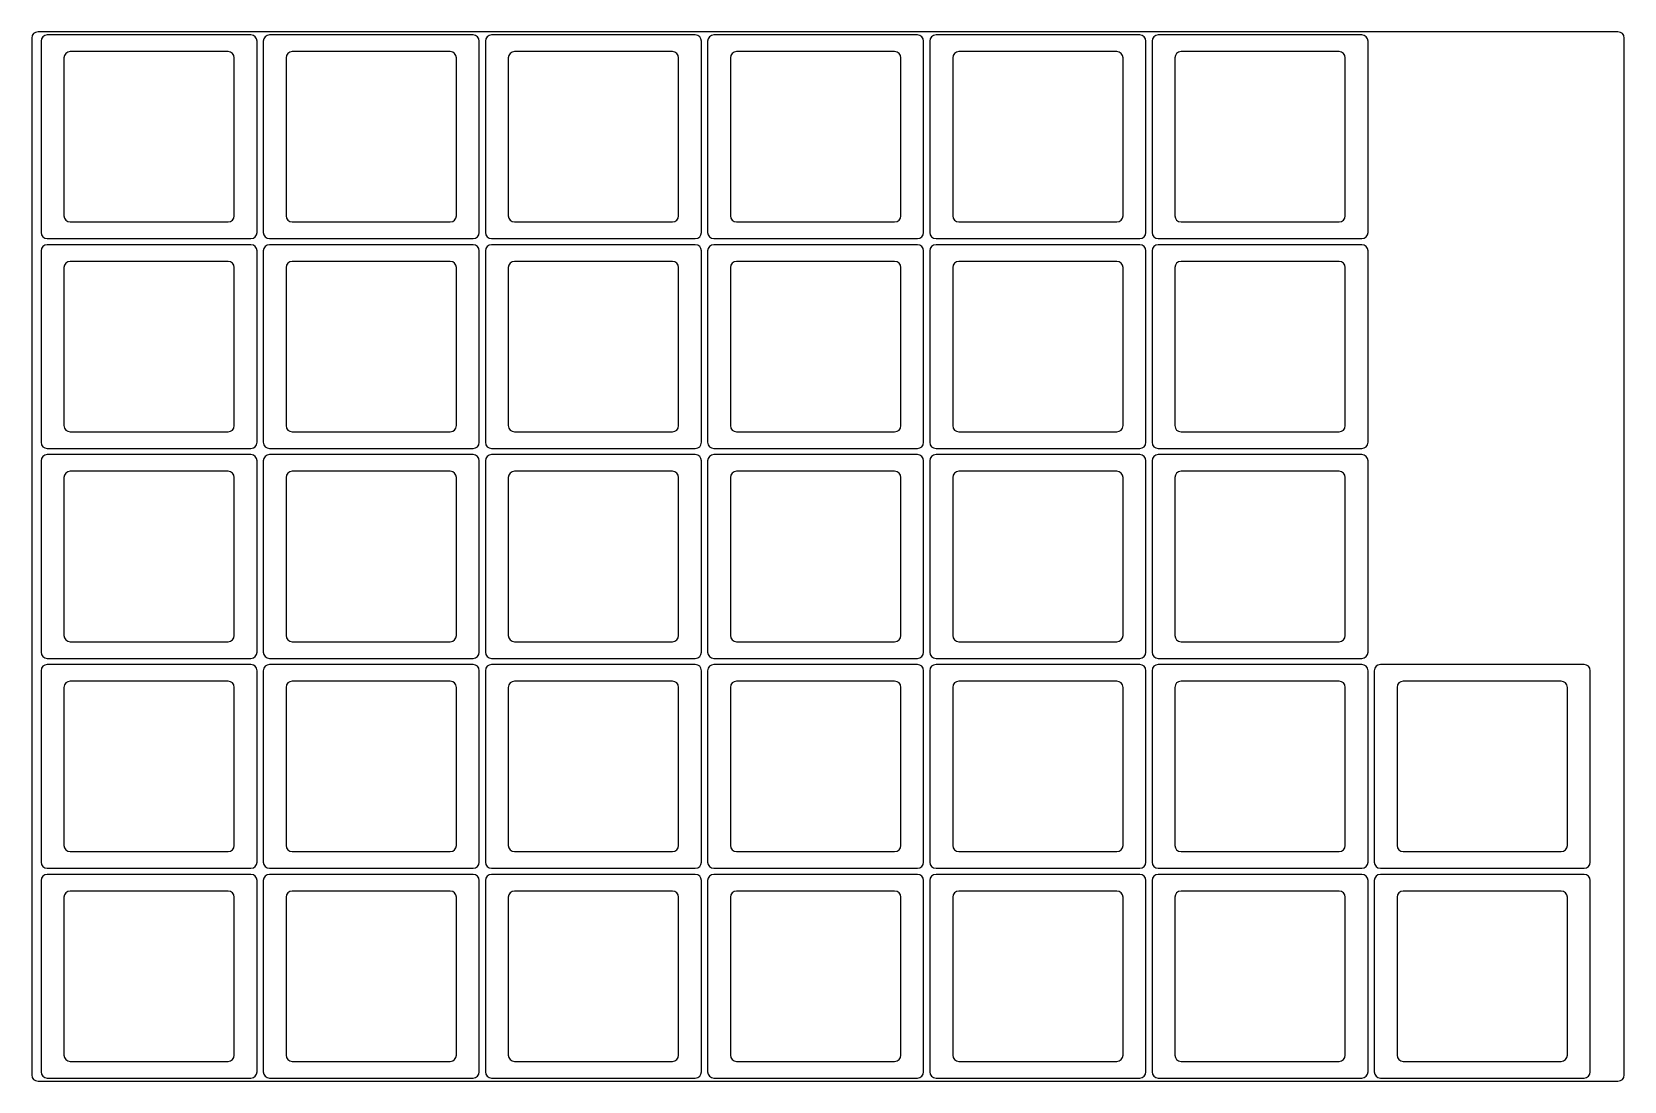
# Model space of a CAD drawing. Header units: millimetres. Extents: x -10 to 120, y -8 to 76.
import ezdxf

# ---------------------------------------------------------------- set-up
doc = ezdxf.new("R2010")
doc.units = ezdxf.units.MM

msp = doc.modelspace()

# ---------------------------------------------------------------- linework, layer by layer
for p, q in [((119, 76.5), (-9, 76.5)), ((8.25, 76.25), (-8.25, 76.25)), ((26.25, 76.25), (9.75, 76.25)), ((44.25, 76.25), (27.75, 76.25)), ((62.25, 76.25), (45.75, 76.25)), ((80.25, 76.25), (63.75, 76.25)), ((98.25, 76.25), (81.75, 76.25)), ((-9.5, 76), (-9.5, -8)), ((-8.75, 75.75), (-8.75, 60.25)), ((6.4, 74.9), (-6.4, 74.9)), ((8.75, 60.25), (8.75, 75.75)), ((9.25, 75.75), (9.25, 60.25)), ((24.4, 74.9), (11.6, 74.9)), ((26.75, 60.25), (26.75, 75.75)), ((27.25, 75.75), (27.25, 60.25)), ((42.4, 74.9), (29.6, 74.9)), ((44.75, 60.25), (44.75, 75.75)), ((45.25, 75.75), (45.25, 60.25)), ((60.4, 74.9), (47.6, 74.9)), ((62.75, 60.25), (62.75, 75.75)), ((63.25, 75.75), (63.25, 60.25)), ((78.4, 74.9), (65.6, 74.9)), ((80.75, 60.25), (80.75, 75.75)), ((81.25, 75.75), (81.25, 60.25)), ((96.4, 74.9), (83.6, 74.9)), ((98.75, 60.25), (98.75, 75.75)), ((119.5, -8), (119.5, 76)), ((-6.9, 74.4), (-6.9, 61.6)), ((6.9, 61.6), (6.9, 74.4)), ((11.1, 74.4), (11.1, 61.6)), ((24.9, 61.6), (24.9, 74.4)), ((29.1, 74.4), (29.1, 61.6)), ((42.9, 61.6), (42.9, 74.4)), ((47.1, 74.4), (47.1, 61.6)), ((60.9, 61.6), (60.9, 74.4)), ((65.1, 74.4), (65.1, 61.6)), ((78.9, 61.6), (78.9, 74.4)), ((83.1, 74.4), (83.1, 61.6)), ((96.9, 61.6), (96.9, 74.4)), ((-6.4, 61.1), (6.4, 61.1)), ((11.6, 61.1), (24.4, 61.1)), ((29.6, 61.1), (42.4, 61.1)), ((47.6, 61.1), (60.4, 61.1)), ((65.6, 61.1), (78.4, 61.1)), ((83.6, 61.1), (96.4, 61.1)), ((-8.25, 59.75), (8.25, 59.75)), ((9.75, 59.75), (26.25, 59.75)), ((27.75, 59.75), (44.25, 59.75)), ((45.75, 59.75), (62.25, 59.75)), ((63.75, 59.75), (80.25, 59.75)), ((81.75, 59.75), (98.25, 59.75)), ((-8.75, 58.75), (-8.75, 43.25)), ((8.25, 59.25), (-8.25, 59.25)), ((8.75, 43.25), (8.75, 58.75)), ((9.25, 58.75), (9.25, 43.25)), ((26.25, 59.25), (9.75, 59.25)), ((26.75, 43.25), (26.75, 58.75)), ((27.25, 58.75), (27.25, 43.25)), ((44.25, 59.25), (27.75, 59.25)), ((44.75, 43.25), (44.75, 58.75)), ((45.25, 58.75), (45.25, 43.25)), ((62.25, 59.25), (45.75, 59.25)), ((62.75, 43.25), (62.75, 58.75)), ((63.25, 58.75), (63.25, 43.25)), ((80.25, 59.25), (63.75, 59.25)), ((80.75, 43.25), (80.75, 58.75)), ((81.25, 58.75), (81.25, 43.25)), ((98.25, 59.25), (81.75, 59.25)), ((98.75, 43.25), (98.75, 58.75)), ((-6.9, 57.4), (-6.9, 44.6)), ((6.4, 57.9), (-6.4, 57.9)), ((6.9, 44.6), (6.9, 57.4)), ((11.1, 57.4), (11.1, 44.6)), ((24.4, 57.9), (11.6, 57.9)), ((24.9, 44.6), (24.9, 57.4)), ((29.1, 57.4), (29.1, 44.6)), ((42.4, 57.9), (29.6, 57.9)), ((42.9, 44.6), (42.9, 57.4)), ((47.1, 57.4), (47.1, 44.6)), ((60.4, 57.9), (47.6, 57.9)), ((60.9, 44.6), (60.9, 57.4)), ((65.1, 57.4), (65.1, 44.6)), ((78.4, 57.9), (65.6, 57.9)), ((78.9, 44.6), (78.9, 57.4)), ((83.1, 57.4), (83.1, 44.6)), ((96.4, 57.9), (83.6, 57.9)), ((96.9, 44.6), (96.9, 57.4)), ((-6.4, 44.1), (6.4, 44.1)), ((11.6, 44.1), (24.4, 44.1)), ((29.6, 44.1), (42.4, 44.1)), ((47.6, 44.1), (60.4, 44.1)), ((65.6, 44.1), (78.4, 44.1)), ((83.6, 44.1), (96.4, 44.1)), ((-8.25, 42.75), (8.25, 42.75)), ((9.75, 42.75), (26.25, 42.75)), ((27.75, 42.75), (44.25, 42.75)), ((45.75, 42.75), (62.25, 42.75)), ((63.75, 42.75), (80.25, 42.75)), ((81.75, 42.75), (98.25, 42.75)), ((-8.75, 41.75), (-8.75, 26.25)), ((8.25, 42.25), (-8.25, 42.25)), ((8.75, 26.25), (8.75, 41.75)), ((9.25, 41.75), (9.25, 26.25)), ((26.25, 42.25), (9.75, 42.25)), ((26.75, 26.25), (26.75, 41.75)), ((27.25, 41.75), (27.25, 26.25)), ((44.25, 42.25), (27.75, 42.25)), ((44.75, 26.25), (44.75, 41.75)), ((45.25, 41.75), (45.25, 26.25)), ((62.25, 42.25), (45.75, 42.25)), ((62.75, 26.25), (62.75, 41.75)), ((63.25, 41.75), (63.25, 26.25)), ((80.25, 42.25), (63.75, 42.25)), ((80.75, 26.25), (80.75, 41.75)), ((81.25, 41.75), (81.25, 26.25)), ((98.25, 42.25), (81.75, 42.25)), ((98.75, 26.25), (98.75, 41.75)), ((-6.9, 40.4), (-6.9, 27.6)), ((6.4, 40.9), (-6.4, 40.9)), ((6.9, 27.6), (6.9, 40.4)), ((11.1, 40.4), (11.1, 27.6)), ((24.4, 40.9), (11.6, 40.9)), ((24.9, 27.6), (24.9, 40.4)), ((29.1, 40.4), (29.1, 27.6)), ((42.4, 40.9), (29.6, 40.9)), ((42.9, 27.6), (42.9, 40.4)), ((47.1, 40.4), (47.1, 27.6)), ((60.4, 40.9), (47.6, 40.9)), ((60.9, 27.6), (60.9, 40.4)), ((65.1, 40.4), (65.1, 27.6)), ((78.4, 40.9), (65.6, 40.9)), ((78.9, 27.6), (78.9, 40.4)), ((83.1, 40.4), (83.1, 27.6)), ((96.4, 40.9), (83.6, 40.9)), ((96.9, 27.6), (96.9, 40.4)), ((-6.4, 27.1), (6.4, 27.1)), ((11.6, 27.1), (24.4, 27.1)), ((29.6, 27.1), (42.4, 27.1)), ((47.6, 27.1), (60.4, 27.1)), ((65.6, 27.1), (78.4, 27.1)), ((83.6, 27.1), (96.4, 27.1)), ((-8.75, 24.75), (-8.75, 9.25)), ((-8.25, 25.75), (8.25, 25.75)), ((8.25, 25.25), (-8.25, 25.25)), ((8.75, 9.25), (8.75, 24.75)), ((9.25, 24.75), (9.25, 9.25)), ((9.75, 25.75), (26.25, 25.75)), ((26.25, 25.25), (9.75, 25.25)), ((26.75, 9.25), (26.75, 24.75)), ((27.25, 24.75), (27.25, 9.25)), ((27.75, 25.75), (44.25, 25.75)), ((44.25, 25.25), (27.75, 25.25)), ((44.75, 9.25), (44.75, 24.75)), ((45.25, 24.75), (45.25, 9.25)), ((45.75, 25.75), (62.25, 25.75)), ((62.25, 25.25), (45.75, 25.25)), ((62.75, 9.25), (62.75, 24.75)), ((63.25, 24.75), (63.25, 9.25)), ((63.75, 25.75), (80.25, 25.75)), ((80.25, 25.25), (63.75, 25.25)), ((80.75, 9.25), (80.75, 24.75)), ((81.25, 24.75), (81.25, 9.25)), ((81.75, 25.75), (98.25, 25.75)), ((98.25, 25.25), (81.75, 25.25)), ((98.75, 9.25), (98.75, 24.75)), ((99.25, 24.75), (99.25, 9.25)), ((116.25, 25.25), (99.75, 25.25)), ((116.75, 9.25), (116.75, 24.75)), ((-6.9, 23.4), (-6.9, 10.6)), ((6.4, 23.9), (-6.4, 23.9)), ((6.9, 10.6), (6.9, 23.4)), ((11.1, 23.4), (11.1, 10.6)), ((24.4, 23.9), (11.6, 23.9)), ((24.9, 10.6), (24.9, 23.4)), ((29.1, 23.4), (29.1, 10.6)), ((42.4, 23.9), (29.6, 23.9)), ((42.9, 10.6), (42.9, 23.4)), ((47.1, 23.4), (47.1, 10.6)), ((60.4, 23.9), (47.6, 23.9)), ((60.9, 10.6), (60.9, 23.4)), ((65.1, 23.4), (65.1, 10.6)), ((78.4, 23.9), (65.6, 23.9)), ((78.9, 10.6), (78.9, 23.4)), ((83.1, 23.4), (83.1, 10.6)), ((96.4, 23.9), (83.6, 23.9)), ((96.9, 10.6), (96.9, 23.4)), ((101.1, 23.4), (101.1, 10.6)), ((114.4, 23.9), (101.6, 23.9)), ((114.9, 10.6), (114.9, 23.4)), ((-6.4, 10.1), (6.4, 10.1)), ((11.6, 10.1), (24.4, 10.1)), ((29.6, 10.1), (42.4, 10.1)), ((47.6, 10.1), (60.4, 10.1)), ((65.6, 10.1), (78.4, 10.1)), ((83.6, 10.1), (96.4, 10.1)), ((101.6, 10.1), (114.4, 10.1)), ((-8.75, 7.75), (-8.75, -7.75)), ((-8.25, 8.75), (8.25, 8.75)), ((8.25, 8.25), (-8.25, 8.25)), ((8.75, -7.75), (8.75, 7.75)), ((9.25, 7.75), (9.25, -7.75)), ((9.75, 8.75), (26.25, 8.75)), ((26.25, 8.25), (9.75, 8.25)), ((26.75, -7.75), (26.75, 7.75)), ((27.25, 7.75), (27.25, -7.75)), ((27.75, 8.75), (44.25, 8.75)), ((44.25, 8.25), (27.75, 8.25)), ((44.75, -7.75), (44.75, 7.75)), ((45.25, 7.75), (45.25, -7.75)), ((45.75, 8.75), (62.25, 8.75)), ((62.25, 8.25), (45.75, 8.25)), ((62.75, -7.75), (62.75, 7.75)), ((63.25, 7.75), (63.25, -7.75)), ((63.75, 8.75), (80.25, 8.75)), ((80.25, 8.25), (63.75, 8.25)), ((80.75, -7.75), (80.75, 7.75)), ((81.25, 7.75), (81.25, -7.75)), ((81.75, 8.75), (98.25, 8.75)), ((98.25, 8.25), (81.75, 8.25)), ((98.75, -7.75), (98.75, 7.75)), ((99.25, 7.75), (99.25, -7.75)), ((99.75, 8.75), (116.25, 8.75)), ((116.25, 8.25), (99.75, 8.25)), ((116.75, -7.75), (116.75, 7.75)), ((6.4, 6.9), (-6.4, 6.9)), ((24.4, 6.9), (11.6, 6.9)), ((42.4, 6.9), (29.6, 6.9)), ((60.4, 6.9), (47.6, 6.9)), ((78.4, 6.9), (65.6, 6.9)), ((96.4, 6.9), (83.6, 6.9)), ((114.4, 6.9), (101.6, 6.9)), ((-6.9, 6.4), (-6.9, -6.4)), ((6.9, -6.4), (6.9, 6.4)), ((11.1, 6.4), (11.1, -6.4)), ((24.9, -6.4), (24.9, 6.4)), ((29.1, 6.4), (29.1, -6.4)), ((42.9, -6.4), (42.9, 6.4)), ((47.1, 6.4), (47.1, -6.4)), ((60.9, -6.4), (60.9, 6.4)), ((65.1, 6.4), (65.1, -6.4)), ((78.9, -6.4), (78.9, 6.4)), ((83.1, 6.4), (83.1, -6.4)), ((96.9, -6.4), (96.9, 6.4)), ((101.1, 6.4), (101.1, -6.4)), ((114.9, -6.4), (114.9, 6.4)), ((-6.4, -6.9), (6.4, -6.9)), ((11.6, -6.9), (24.4, -6.9)), ((29.6, -6.9), (42.4, -6.9)), ((47.6, -6.9), (60.4, -6.9)), ((65.6, -6.9), (78.4, -6.9)), ((83.6, -6.9), (96.4, -6.9)), ((101.6, -6.9), (114.4, -6.9)), ((-9, -8.5), (119, -8.5)), ((-8.25, -8.25), (8.25, -8.25)), ((9.75, -8.25), (26.25, -8.25)), ((27.75, -8.25), (44.25, -8.25)), ((45.75, -8.25), (62.25, -8.25)), ((63.75, -8.25), (80.25, -8.25)), ((81.75, -8.25), (98.25, -8.25)), ((99.75, -8.25), (116.25, -8.25))]:
    msp.add_line(p, q)
for centre, start, end in [((-9, 76), 90, 180), ((-8.25, 75.75), 90, 180), ((8.25, 75.75), 0, 90), ((9.75, 75.75), 90, 180), ((26.25, 75.75), 0, 90), ((27.75, 75.75), 90, 180), ((44.25, 75.75), 0, 90), ((45.75, 75.75), 90, 180), ((62.25, 75.75), 0, 90), ((63.75, 75.75), 90, 180), ((80.25, 75.75), 0, 90), ((81.75, 75.75), 90, 180), ((98.25, 75.75), 0, 90), ((119, 76), 0, 90), ((-6.4, 74.4), 90, 180), ((6.4, 74.4), 0, 90), ((11.6, 74.4), 90, 180), ((24.4, 74.4), 0, 90), ((29.6, 74.4), 90, 180), ((42.4, 74.4), 0, 90), ((47.6, 74.4), 90, 180), ((60.4, 74.4), 0, 90), ((65.6, 74.4), 90, 180), ((78.4, 74.4), 0, 90), ((83.6, 74.4), 90, 180), ((96.4, 74.4), 0, 90), ((-6.4, 61.6), 180, 270), ((6.4, 61.6), 270, 0), ((11.6, 61.6), 180, 270), ((24.4, 61.6), 270, 0), ((29.6, 61.6), 180, 270), ((42.4, 61.6), 270, 0), ((47.6, 61.6), 180, 270), ((60.4, 61.6), 270, 0), ((65.6, 61.6), 180, 270), ((78.4, 61.6), 270, 0), ((83.6, 61.6), 180, 270), ((96.4, 61.6), 270, 0), ((-8.25, 60.25), 180, 270), ((8.25, 60.25), 270, 0), ((9.75, 60.25), 180, 270), ((26.25, 60.25), 270, 0), ((27.75, 60.25), 180, 270), ((44.25, 60.25), 270, 0), ((45.75, 60.25), 180, 270), ((62.25, 60.25), 270, 0), ((63.75, 60.25), 180, 270), ((80.25, 60.25), 270, 0), ((81.75, 60.25), 180, 270), ((98.25, 60.25), 270, 0), ((-8.25, 58.75), 90, 180), ((8.25, 58.75), 0, 90), ((9.75, 58.75), 90, 180), ((26.25, 58.75), 0, 90), ((27.75, 58.75), 90, 180), ((44.25, 58.75), 0, 90), ((45.75, 58.75), 90, 180), ((62.25, 58.75), 0, 90), ((63.75, 58.75), 90, 180), ((80.25, 58.75), 0, 90), ((81.75, 58.75), 90, 180), ((98.25, 58.75), 0, 90), ((-6.4, 57.4), 90, 180), ((6.4, 57.4), 0, 90), ((11.6, 57.4), 90, 180), ((24.4, 57.4), 0, 90), ((29.6, 57.4), 90, 180), ((42.4, 57.4), 0, 90), ((47.6, 57.4), 90, 180), ((60.4, 57.4), 0, 90), ((65.6, 57.4), 90, 180), ((78.4, 57.4), 0, 90), ((83.6, 57.4), 90, 180), ((96.4, 57.4), 0, 90), ((-6.4, 44.6), 180, 270), ((6.4, 44.6), 270, 0), ((11.6, 44.6), 180, 270), ((24.4, 44.6), 270, 0), ((29.6, 44.6), 180, 270), ((42.4, 44.6), 270, 0), ((47.6, 44.6), 180, 270), ((60.4, 44.6), 270, 0), ((65.6, 44.6), 180, 270), ((78.4, 44.6), 270, 0), ((83.6, 44.6), 180, 270), ((96.4, 44.6), 270, 0), ((-8.25, 43.25), 180, 270), ((8.25, 43.25), 270, 0), ((9.75, 43.25), 180, 270), ((26.25, 43.25), 270, 0), ((27.75, 43.25), 180, 270), ((44.25, 43.25), 270, 0), ((45.75, 43.25), 180, 270), ((62.25, 43.25), 270, 0), ((63.75, 43.25), 180, 270), ((80.25, 43.25), 270, 0), ((81.75, 43.25), 180, 270), ((98.25, 43.25), 270, 0), ((-8.25, 41.75), 90, 180), ((8.25, 41.75), 0, 90), ((9.75, 41.75), 90, 180), ((26.25, 41.75), 0, 90), ((27.75, 41.75), 90, 180), ((44.25, 41.75), 0, 90), ((45.75, 41.75), 90, 180), ((62.25, 41.75), 0, 90), ((63.75, 41.75), 90, 180), ((80.25, 41.75), 0, 90), ((81.75, 41.75), 90, 180), ((98.25, 41.75), 0, 90), ((-6.4, 40.4), 90, 180), ((6.4, 40.4), 0, 90), ((11.6, 40.4), 90, 180), ((24.4, 40.4), 0, 90), ((29.6, 40.4), 90, 180), ((42.4, 40.4), 0, 90), ((47.6, 40.4), 90, 180), ((60.4, 40.4), 0, 90), ((65.6, 40.4), 90, 180), ((78.4, 40.4), 0, 90), ((83.6, 40.4), 90, 180), ((96.4, 40.4), 0, 90), ((-6.4, 27.6), 180, 270), ((6.4, 27.6), 270, 0), ((11.6, 27.6), 180, 270), ((24.4, 27.6), 270, 0), ((29.6, 27.6), 180, 270), ((42.4, 27.6), 270, 0), ((47.6, 27.6), 180, 270), ((60.4, 27.6), 270, 0), ((65.6, 27.6), 180, 270), ((78.4, 27.6), 270, 0), ((83.6, 27.6), 180, 270), ((96.4, 27.6), 270, 0), ((-8.25, 26.25), 180, 270), ((8.25, 26.25), 270, 0), ((9.75, 26.25), 180, 270), ((26.25, 26.25), 270, 0), ((27.75, 26.25), 180, 270), ((44.25, 26.25), 270, 0), ((45.75, 26.25), 180, 270), ((62.25, 26.25), 270, 0), ((63.75, 26.25), 180, 270), ((80.25, 26.25), 270, 0), ((81.75, 26.25), 180, 270), ((98.25, 26.25), 270, 0), ((-8.25, 24.75), 90, 180), ((8.25, 24.75), 0, 90), ((9.75, 24.75), 90, 180), ((26.25, 24.75), 0, 90), ((27.75, 24.75), 90, 180), ((44.25, 24.75), 0, 90), ((45.75, 24.75), 90, 180), ((62.25, 24.75), 0, 90), ((63.75, 24.75), 90, 180), ((80.25, 24.75), 0, 90), ((81.75, 24.75), 90, 180), ((98.25, 24.75), 0, 90), ((99.75, 24.75), 90, 180), ((116.25, 24.75), 0, 90), ((-6.4, 23.4), 90, 180), ((6.4, 23.4), 0, 90), ((11.6, 23.4), 90, 180), ((24.4, 23.4), 0, 90), ((29.6, 23.4), 90, 180), ((42.4, 23.4), 0, 90), ((47.6, 23.4), 90, 180), ((60.4, 23.4), 0, 90), ((65.6, 23.4), 90, 180), ((78.4, 23.4), 0, 90), ((83.6, 23.4), 90, 180), ((96.4, 23.4), 0, 90), ((101.6, 23.4), 90, 180), ((114.4, 23.4), 0, 90), ((-6.4, 10.6), 180, 270), ((6.4, 10.6), 270, 0), ((11.6, 10.6), 180, 270), ((24.4, 10.6), 270, 0), ((29.6, 10.6), 180, 270), ((42.4, 10.6), 270, 0), ((47.6, 10.6), 180, 270), ((60.4, 10.6), 270, 0), ((65.6, 10.6), 180, 270), ((78.4, 10.6), 270, 0), ((83.6, 10.6), 180, 270), ((96.4, 10.6), 270, 0), ((101.6, 10.6), 180, 270), ((114.4, 10.6), 270, 0), ((-8.25, 9.25), 180, 270), ((8.25, 9.25), 270, 0), ((9.75, 9.25), 180, 270), ((26.25, 9.25), 270, 0), ((27.75, 9.25), 180, 270), ((44.25, 9.25), 270, 0), ((45.75, 9.25), 180, 270), ((62.25, 9.25), 270, 0), ((63.75, 9.25), 180, 270), ((80.25, 9.25), 270, 0), ((81.75, 9.25), 180, 270), ((98.25, 9.25), 270, 0), ((99.75, 9.25), 180, 270), ((116.25, 9.25), 270, 0), ((-8.25, 7.75), 90, 180), ((8.25, 7.75), 0, 90), ((9.75, 7.75), 90, 180), ((26.25, 7.75), 0, 90), ((27.75, 7.75), 90, 180), ((44.25, 7.75), 0, 90), ((45.75, 7.75), 90, 180), ((62.25, 7.75), 0, 90), ((63.75, 7.75), 90, 180), ((80.25, 7.75), 0, 90), ((81.75, 7.75), 90, 180), ((98.25, 7.75), 0, 90), ((99.75, 7.75), 90, 180), ((116.25, 7.75), 0, 90), ((-6.4, 6.4), 90, 180), ((6.4, 6.4), 0, 90), ((11.6, 6.4), 90, 180), ((24.4, 6.4), 0, 90), ((29.6, 6.4), 90, 180), ((42.4, 6.4), 0, 90), ((47.6, 6.4), 90, 180), ((60.4, 6.4), 0, 90), ((65.6, 6.4), 90, 180), ((78.4, 6.4), 0, 90), ((83.6, 6.4), 90, 180), ((96.4, 6.4), 0, 90), ((101.6, 6.4), 90, 180), ((114.4, 6.4), 0, 90), ((-6.4, -6.4), 180, 270), ((6.4, -6.4), 270, 0), ((11.6, -6.4), 180, 270), ((24.4, -6.4), 270, 0), ((29.6, -6.4), 180, 270), ((42.4, -6.4), 270, 0), ((47.6, -6.4), 180, 270), ((60.4, -6.4), 270, 0), ((65.6, -6.4), 180, 270), ((78.4, -6.4), 270, 0), ((83.6, -6.4), 180, 270), ((96.4, -6.4), 270, 0), ((101.6, -6.4), 180, 270), ((114.4, -6.4), 270, 0), ((-9, -8), 180, 270), ((-8.25, -7.75), 180, 270), ((8.25, -7.75), 270, 0), ((9.75, -7.75), 180, 270), ((26.25, -7.75), 270, 0), ((27.75, -7.75), 180, 270), ((44.25, -7.75), 270, 0), ((45.75, -7.75), 180, 270), ((62.25, -7.75), 270, 0), ((63.75, -7.75), 180, 270), ((80.25, -7.75), 270, 0), ((81.75, -7.75), 180, 270), ((98.25, -7.75), 270, 0), ((99.75, -7.75), 180, 270), ((116.25, -7.75), 270, 0), ((119, -8), 270, 0)]:
    msp.add_arc(centre, 0.5, start, end)

doc.saveas('drawing.dxf')
